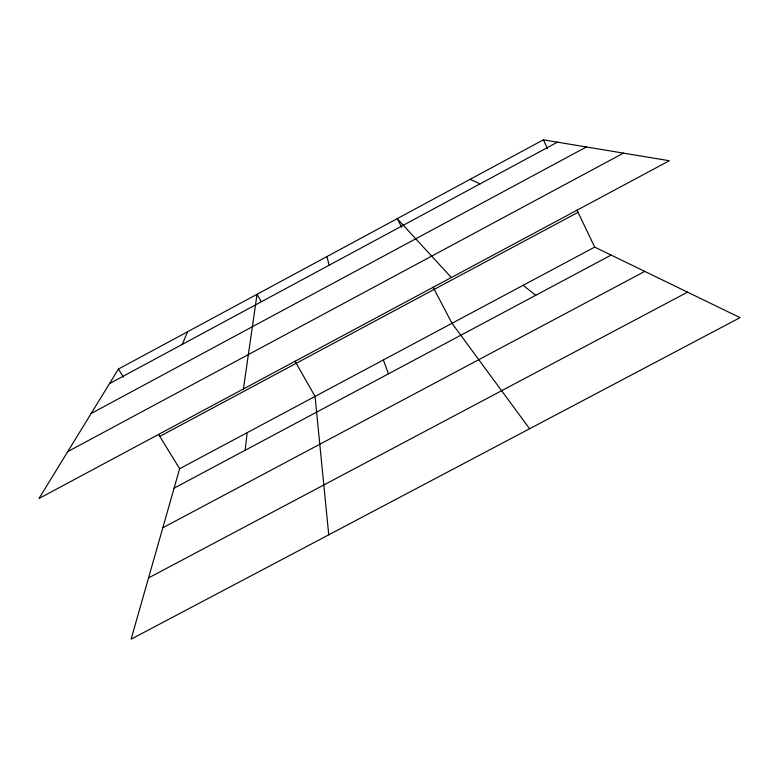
<?xml version="1.0" encoding="UTF-8"?>
<svg xmlns="http://www.w3.org/2000/svg" width="779" height="779" viewBox="0 0 779 779"><rect width="100%" height="100%" fill="white"/><g stroke="black" fill="none" stroke-linecap="round" stroke-linejoin="round"><path stroke-width="1.17" d="M245.151 450.262L247.157 432.686M243.408 388.964L257.041 294.277L261.169 301.551M594.689 247.099L179.628 468.734L131.115 639.169L740.05 317.637L594.689 247.099L577.015 210.164M182.276 344.396L187.544 331.766M118.437 369.042L38.95 498.521L669.336 160.727L543.352 139.831L118.437 369.042L123.423 377.153M109.479 383.628L557.443 142.167M91.133 413.513L586.392 146.968M67.744 451.616L623.453 153.112M159.783 436.396L578.047 212.316M174.107 488.151L611.135 255.084M162.83 527.743L644.759 271.394M148.555 577.901L687.526 292.154M470.078 179.355L480.127 183.844M523.137 285.309L535.738 295.29M451.353 277.538L397.222 218.656L401.682 227.166M529.613 428.752L451.995 323.304L433.105 287.208M158.517 434.341L179.628 468.734M295.037 361.183L315.057 396.423L328.748 534.822M543.352 139.831L547.54 148.555M383.336 359.966L388.487 373.813M326.927 256.573L329.176 265.211"/></g></svg>
